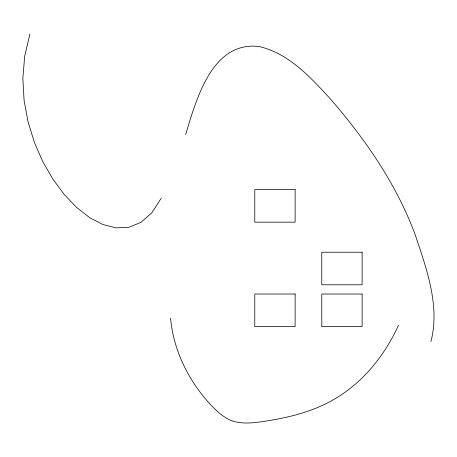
<?xml version="1.0" encoding="UTF-8"?>
<svg xmlns="http://www.w3.org/2000/svg" width="457" height="457" viewBox="0 0 457 457"><rect width="100%" height="100%" fill="white"/><g stroke="black" fill="none" stroke-linecap="round" stroke-linejoin="round"><path stroke-width="0.69" d="M29.951 34.012L24.689 56.108L22.85 78.37L24.09 100.42L28.054 121.888L34.395 142.395L42.764 161.578L52.818 179.058L64.197 194.459L76.559 207.415L89.549 217.555L102.825 224.496L116.032 227.872L128.823 227.312L140.847 222.433L151.758 212.876L161.207 198.258M185.662 134.524C196.213 99.889 211.911 40.69 259.245 46.545C288.795 53.452 310.286 77.056 330.028 98.558A605.371 605.371 0 0 1 355.009 129.051C374.186 154.152 391.318 180.926 404.673 209.592A359.259 359.259 0 0 1 414.745 233.43C426.038 267.231 440.457 305.733 430.894 341.568M398.51 325.207C383.697 357.745 359.516 386.908 327.166 403.057C306.915 413.385 284.511 418.355 262.164 421.668C250.859 423.205 238.554 424.502 228.026 419.069C218.223 413.762 210.808 405.125 203.691 396.75A161.264 161.264 0 0 1 193.579 382.863C181.001 363.486 172.597 341.225 170.587 318.141M295.119 189.592L254.778 189.592L254.778 222.159L295.119 222.159L295.119 189.592M362.121 252.23L321.779 252.23L321.779 284.797L362.121 284.797L362.121 252.23M295.119 294.022L254.778 294.022L254.778 326.589L295.119 326.589L295.119 294.022M362.121 294.022L321.779 294.022L321.779 326.589L362.121 326.589L362.121 294.022"/></g></svg>
